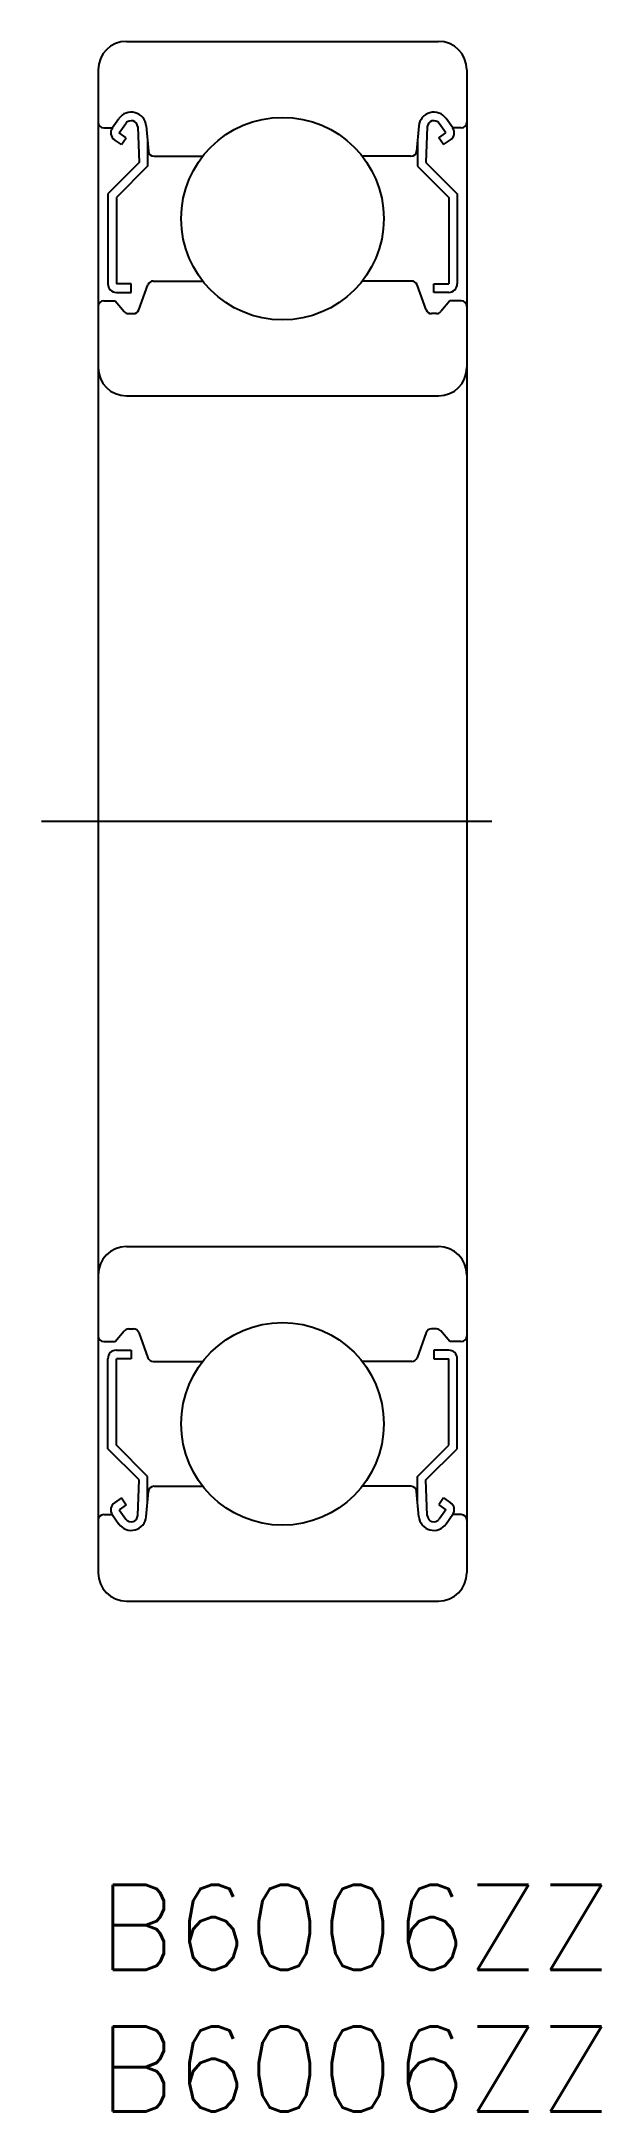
# Model space of a CAD drawing. Extents: x -2 to 17.7, y -8 to 65.
import ezdxf

# ---------------------------------------------------------------- set-up
doc = ezdxf.new("R2010")
doc.units = 0
doc.header["$LTSCALE"] = 0.5
doc.linetypes.add('CENTER', pattern=[50.8, 31.75, -6.35, 6.35, -6.35])
for name, color, linetype in [('MSM_CENTER', 1, 'CENTER'), ('MSM_CONTINUOUS', 7, 'CONTINUOUS'), ('MSM_PART_NUMBER', 7, 'CONTINUOUS')]:
    doc.layers.add(name, color=color, linetype=linetype)
doc.styles.get("Standard").update_dxf_attribs({"font": 'txt.shx', "height": 3, "bigfont": 'bigfont.shx'})

# ---------------------------------------------------------------- blocks, each defined once
blk = doc.blocks.new('*U2')
at = {"layer": 'MSM_PART_NUMBER'}
blk.add_text('B6006ZZ', height=3, dxfattribs=at).set_placement((0, -3))
blk = doc.blocks.new('*U3')
at = {"layer": 'MSM_PART_NUMBER'}
blk.add_text('B6006ZZ', height=3, dxfattribs=at).set_placement((0, -8))

msp = doc.modelspace()

# ---------------------------------------------------------------- linework, layer by layer
at = {"layer": 'MSM_CENTER'}
msp.add_line((-2.006, 37.5), (14.994, 37.5), dxfattribs=at)
at = {"layer": 'MSM_CONTINUOUS'}
for p, q in [((0.994, 65), (11.994, 65)), ((-0.006, 64), (-0.006, 11)), ((12.994, 64), (12.994, 11)), ((0.494, 61.95), (0.726, 62.28)), ((0.74, 61.778), (0.971, 62.107)), ((12.248, 61.778), (12.017, 62.107)), ((12.494, 61.95), (12.263, 62.28)), ((0.194, 61.95), (0.494, 61.95)), ((0.813, 61.36), (0.568, 61.532)), ((0.985, 61.605), (0.74, 61.778)), ((0.813, 61.36), (0.985, 61.605)), ((1.389, 61.984), (1.436, 60.724)), ((1.687, 62.022), (1.766, 61.132)), ((1.736, 61.471), (1.736, 60.6)), ((11.301, 62.022), (11.222, 61.132)), ((11.252, 61.471), (11.252, 60.6)), ((11.599, 61.984), (11.552, 60.724)), ((12.003, 61.605), (12.248, 61.778)), ((12.175, 61.36), (12.003, 61.605)), ((12.175, 61.36), (12.421, 61.532)), ((12.794, 61.95), (12.494, 61.95)), ((1.436, 60.724), (0.336, 59.624)), ((1.736, 60.6), (0.636, 59.5)), ((1.965, 60.95), (3.68, 60.95)), ((11.023, 60.95), (9.308, 60.95)), ((11.252, 60.6), (12.352, 59.5)), ((11.552, 60.724), (12.652, 59.624)), ((0.336, 59.624), (0.336, 56.45)), ((0.636, 59.5), (0.636, 56.45)), ((12.352, 59.5), (12.352, 56.45)), ((12.652, 59.624), (12.652, 56.45)), ((1.156, 56.45), (0.636, 56.45)), ((1.156, 56.15), (1.156, 56.45)), ((1.428, 55.531), (1.751, 56.418)), ((1.939, 56.55), (3.68, 56.55)), ((11.049, 56.55), (9.308, 56.55)), ((11.56, 55.531), (11.237, 56.418)), ((11.832, 56.45), (12.352, 56.45)), ((11.832, 56.15), (11.832, 56.45)), ((0.194, 55.85), (0.594, 55.85)), ((0.594, 55.85), (0.912, 55.471)), ((0.636, 56.15), (1.156, 56.15)), ((12.352, 56.15), (11.832, 56.15)), ((12.394, 55.85), (12.077, 55.471)), ((12.794, 55.85), (12.394, 55.85)), ((1.065, 55.4), (1.24, 55.4)), ((11.923, 55.4), (11.748, 55.4)), ((0.994, 52.5), (11.994, 52.5)), ((0.994, 22.5), (11.994, 22.5)), ((0.194, 19.15), (0.594, 19.15)), ((0.594, 19.15), (0.912, 19.529)), ((1.065, 19.6), (1.24, 19.6)), ((1.428, 19.469), (1.751, 18.582)), ((11.56, 19.469), (11.237, 18.582)), ((11.923, 19.6), (11.748, 19.6)), ((12.394, 19.15), (12.077, 19.529)), ((12.794, 19.15), (12.394, 19.15)), ((0.336, 15.376), (0.336, 18.55)), ((0.636, 18.85), (1.156, 18.85)), ((0.636, 15.5), (0.636, 18.55)), ((1.156, 18.55), (0.636, 18.55)), ((1.156, 18.85), (1.156, 18.55)), ((1.939, 18.45), (3.68, 18.45)), ((11.049, 18.45), (9.308, 18.45)), ((12.352, 18.85), (11.832, 18.85)), ((11.832, 18.85), (11.832, 18.55)), ((11.832, 18.55), (12.352, 18.55)), ((12.352, 15.5), (12.352, 18.55)), ((12.652, 15.376), (12.652, 18.55)), ((1.436, 14.276), (0.336, 15.376)), ((1.736, 14.4), (0.636, 15.5)), ((11.252, 14.4), (12.352, 15.5)), ((11.552, 14.276), (12.652, 15.376)), ((1.389, 13.016), (1.436, 14.276)), ((1.736, 13.529), (1.736, 14.4)), ((1.965, 14.05), (3.68, 14.05)), ((11.023, 14.05), (9.308, 14.05)), ((11.252, 13.529), (11.252, 14.4)), ((11.599, 13.016), (11.552, 14.276)), ((0.813, 13.64), (0.568, 13.468)), ((0.985, 13.395), (0.74, 13.222)), ((0.74, 13.222), (0.971, 12.893)), ((0.813, 13.64), (0.985, 13.395)), ((1.687, 12.978), (1.766, 13.868)), ((11.301, 12.978), (11.222, 13.868)), ((12.175, 13.64), (12.003, 13.395)), ((12.003, 13.395), (12.248, 13.222)), ((12.248, 13.222), (12.017, 12.893)), ((12.175, 13.64), (12.421, 13.468)), ((0.194, 13.05), (0.494, 13.05)), ((0.494, 13.05), (0.726, 12.72)), ((12.494, 13.05), (12.263, 12.72)), ((12.794, 13.05), (12.494, 13.05)), ((0.994, 10), (11.994, 10))]:
    msp.add_line(p, q, dxfattribs=at)
for centre in [(6.494, 58.75), (6.494, 16.25)]:
    msp.add_circle(centre, 3.572, dxfattribs=at)
for centre, radius, start, end in [((0.994, 64), 1, 90, 180), ((11.994, 64), 1, 0, 90), ((0.194, 62.15), 0.2, 180, 270), ((1.159, 61.975), 0.53, 5.06514, 144.93555), ((1.159, 61.975), 0.23, 2.13108, 144.93555), ((11.829, 61.975), 0.53, 35.06445, 174.93486), ((11.829, 61.975), 0.23, 35.06445, 177.86892), ((12.794, 62.15), 0.2, 270, 0), ((0.74, 61.777), 0.3, 144.93555, 235.03769), ((12.249, 61.777), 0.3, 304.96231, 35.06445), ((1.965, 61.15), 0.2, 185.06514, 270), ((11.023, 61.15), 0.2, 270, 354.93486), ((0.636, 56.45), 0.3, 180, 270), ((1.939, 56.35), 0.2, 90, 159.97033), ((11.049, 56.35), 0.2, 20.02967, 90), ((12.352, 56.45), 0.3, 270, 0), ((0.194, 55.65), 0.2, 90, 180), ((1.24, 55.6), 0.2, 270, 339.97033), ((11.748, 55.6), 0.2, 200.02967, 270), ((12.794, 55.65), 0.2, 0, 90), ((1.065, 55.6), 0.2, 219.99908, 270), ((11.923, 55.6), 0.2, 270, 320.00092), ((0.994, 53.5), 1, 180, 270), ((11.994, 53.5), 1, 270, 0), ((0.994, 21.5), 1, 90, 180), ((11.994, 21.5), 1, 0, 90), ((0.194, 19.35), 0.2, 180, 270), ((1.065, 19.4), 0.2, 90, 140.00092), ((1.24, 19.4), 0.2, 20.02967, 90), ((11.748, 19.4), 0.2, 90, 159.97033), ((11.923, 19.4), 0.2, 39.99908, 90), ((12.794, 19.35), 0.2, 270, 0), ((0.636, 18.55), 0.3, 90, 180), ((1.939, 18.65), 0.2, 200.02967, 270), ((11.049, 18.65), 0.2, 270, 339.97033), ((12.352, 18.55), 0.3, 0, 90), ((1.965, 13.85), 0.2, 90, 174.93486), ((11.023, 13.85), 0.2, 5.06514, 90), ((0.74, 13.223), 0.3, 124.96231, 215.06445), ((12.249, 13.223), 0.3, 324.93555, 55.03769), ((0.194, 12.85), 0.2, 90, 180), ((1.159, 13.025), 0.53, 215.06445, 354.93486), ((1.159, 13.025), 0.23, 215.06445, 357.86892), ((11.829, 13.025), 0.53, 185.06514, 324.93555), ((11.829, 13.025), 0.23, 182.13108, 324.93555), ((12.794, 12.85), 0.2, 0, 90), ((0.994, 11), 1, 180, 270), ((11.994, 11), 1, 270, 0)]:
    msp.add_arc(centre, radius, start, end, dxfattribs=at)

# ---------------------------------------------------------------- block references
for name in ['*U2', '*U3']:
    msp.add_blockref(name, (0, 0), dxfattribs=at)

doc.saveas('drawing.dxf')
